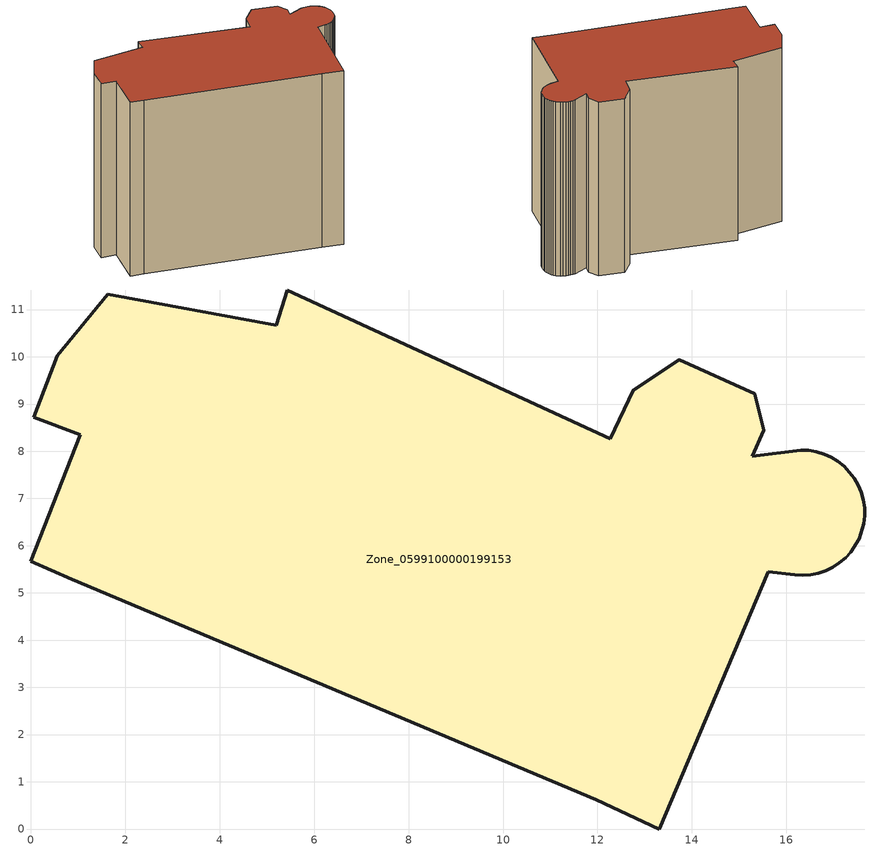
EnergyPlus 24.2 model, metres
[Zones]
Zone_0599100000199153
 floor ground (C_G): 1.63,11.32 5.2,10.67 5.43,11.41 12.27,8.27 12.76,9.29 13.73,9.94 15.33,9.22 15.52,8.45 15.28,7.89 16.31,8.02 16.47,8.02 16.64,7.99 16.8,7.94 16.95,7.87 17.09,7.79 17.22,7.68 17.44,7.43 17.52,7.28 17.59,7.13 17.63,6.97 17.66,6.8 17.66,6.63 17.64,6.47 17.54,6.15 17.37,5.87 17.25,5.74 17.13,5.63 16.99,5.54 16.84,5.47 16.68,5.42 16.51,5.38 16.35,5.37 16.18,5.38 15.62,5.45 13.31,0 11.97,0.62 0.87,5.29 0,5.67 1.05,8.35 0.06,8.72 0.56,10.02 z0
 wall outside (C_F): 13.31,0 15.62,5.45 16.18,5.38 16.35,5.37 16.51,5.38 16.68,5.42 16.84,5.47 16.99,5.54 17.13,5.63 17.25,5.74 17.37,5.87 17.54,6.15 17.64,6.47 17.66,6.63 17.66,6.8 17.63,6.97 17.59,7.13 17.52,7.28 17.44,7.43 17.22,7.68 17.09,7.79 16.95,7.87 16.8,7.94 16.64,7.99 16.47,8.02 16.31,8.02 15.28,7.89 15.52,8.45 15.33,9.22 13.73,9.94 12.76,9.29 12.27,8.27 5.43,11.41 5.2,10.67 1.63,11.32 0.56,10.02 0.06,8.72 1.05,8.35 0,5.67 0.87,5.29 11.97,0.62 13.31,0 z0:13.02
 roof outside (C_R): 1.63,11.32 0.56,10.02 0.06,8.72 1.05,8.35 0,5.67 0.87,5.29 11.97,0.62 13.31,0 15.62,5.45 16.18,5.38 16.35,5.37 16.51,5.38 16.68,5.42 16.84,5.47 16.99,5.54 17.13,5.63 17.25,5.74 17.37,5.87 17.54,6.15 17.64,6.47 17.66,6.63 17.66,6.8 17.63,6.97 17.59,7.13 17.52,7.28 17.44,7.43 17.22,7.68 17.09,7.79 16.95,7.87 16.8,7.94 16.64,7.99 16.47,8.02 16.31,8.02 15.28,7.89 15.52,8.45 15.33,9.22 13.73,9.94 12.76,9.29 12.27,8.27 5.43,11.41 5.2,10.67 z13.02
[BUILDING]
Pand.0599100000199153: North Axis=0; Terrain=City; Loads Convergence Tolerance Value=0.04; Temperature Convergence Tolerance Value=0.4; Solar Distribution=FullExterior; Maximum Number of Warmup Days=25; Minimum Number of Warmup Days=1
[Site:Location]
Rotterdam.The.Hague.AP_ZH_NLD Design_Conditions: Latitude=51.96; Longitude=4.45; Time Zone=1; Elevation=-4.5
[SITE:GROUNDTEMPERATURE:BUILDINGSURFACE]
18, 18, 18, 18, 18, 18, 18, 18, 18, 18, 18, 18
[MATERIAL] Thermal Absorptance=0.9; Solar Absorptance=0.7; Visible Absorptance=0.7
Name | Roughness | Thickness | Conductivity | Density | Specific Heat
G.TC.1946 | MediumSmooth | 0.15 | 1 | 540 | 1210
F.TC.1946 | Rough | 0.3 | 0.857143 | 1920 | 840
R.TC.1946 | MediumRough | 0.2 | 0.909091 | 1500 | 1000
[CONSTRUCTION]
C_G: G.TC.1946
C_F: F.TC.1946
C_R: R.TC.1946
[ZONE]
Zone_0599100000199153: Type=1; Multiplier=1; Ceiling Height=Autocalculate; Volume=Autocalculate; Floor Area=autocalculate; Part of Total Floor Area=Yes
[ZONEINFILTRATION:DESIGNFLOWRATE]
Infil_Zone_0599100000199153: Zone or ZoneList or Space or SpaceList=Zone_0599100000199153; Schedule=AlwaysOn; Design Flow Rate Calculation Method=Flow/Area; Flow Rate per Floor Area=0.003; Constant Term Coefficient=1; Temperature Term Coefficient=0; Velocity Term Coefficient=0; Velocity Squared Term Coefficient=0
[HVACTEMPLATE:ZONE:IDEALLOADSAIRSYSTEM]
Zone_0599100000199153: Maximum Heating Supply Air Temperature=50; Minimum Cooling Supply Air Temperature=13; Maximum Heating Supply Air Humidity Ratio=0.0156; Minimum Cooling Supply Air Humidity Ratio=0.0077; Heating Limit=NoLimit; Cooling Limit=NoLimit; Dehumidification Control Type=ConstantSensibleHeatRatio; Cooling Sensible Heat Ratio=0.7; Dehumidification Setpoint=60; Humidification Control Type=None; Humidification Setpoint=30; Outdoor Air Method=None; Outdoor Air Flow Rate per Person=0.00944; Outdoor Air Flow Rate per Zone Floor Area=0; Outdoor Air Flow Rate per Zone=0; Demand Controlled Ventilation Type=None; Outdoor Air Economizer Type=NoEconomizer; Heat Recovery Type=None; Sensible Heat Recovery Effectiveness=0.7; Latent Heat Recovery Effectiveness=0.65
[ZONECONTROL:THERMOSTAT]
ThermostatControl_Zone_0599100000199153: Zone or ZoneList=Zone_0599100000199153; Control Type Schedule=DualSetpointControlType; Control 1=Thermostat_Zone_0599100000199153; Temperature Difference Between Cutout And Setpoint=0
[THERMOSTATSETPOINT:DUALSETPOINT]
Thermostat_Zone_0599100000199153: Heating Setpoint Temperature Schedule=HeatingSetpoint_Zone_0599100000199153; Cooling Setpoint Temperature Schedule=CoolingSetpoint_Zone_0599100000199153
[SCHEDULE:COMPACT]
HeatingSetpoint_Zone_0599100000199153: Through: 12/31, For: AllDays, Until: 24:00, 21
CoolingSetpoint_Zone_0599100000199153: Through: 12/31, For: AllDays, Until: 24:00, 24
DualSetpointControlType: Through: 12/31, For: AllDays, Until: 24:00, 4
AlwaysOn: Through: 12/31, For: AllDays, Until: 24:00, 1
